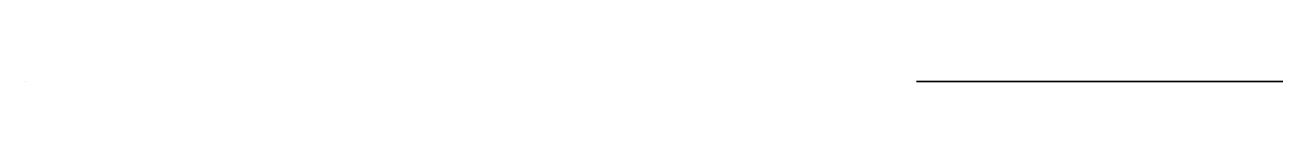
# Model space of a CAD drawing. Header units: millimetres. Extents: x 11.3 to 28.4, y 0 to 0.
import ezdxf

# ---------------------------------------------------------------- set-up
doc = ezdxf.new("R2010")
doc.units = ezdxf.units.MM
doc.header["$MEASUREMENT"] = 0

msp = doc.modelspace()

# ---------------------------------------------------------------- linework, layer by layer
at = {"extrusion": (0, -1, 0)}
msp.add_line((11.254, 0, 1.326), (11.254, 0, 1.326), dxfattribs=at)
msp.add_lwpolyline([(23.423, 0.076), (28.423, 0.076), (28.423, 0.826, 0.414214), (28.173, 1.076), (28.173, 1.076, -0.414214), (27.923, 1.326, -0.414214), (28.173, 1.576), (28.173, 1.576, 0.414214), (28.423, 1.826), (28.423, 2.476, 0.414214), (28.323, 2.576), (28.201, 2.576, -0.141749), (27.667, 2.731, -0.293926), (24.379, 9.792, 0.454616), (24.131, 10.076), (23.973, 10.076, -0.414214), (23.723, 10.326), (23.723, 10.326, -0.414214), (23.973, 10.576), (24.787, 10.576, 0.265082), (25.002, 10.699, 0.570064), (23.423, 13.576)], format="xyb", dxfattribs=at)

doc.saveas('drawing.dxf')
